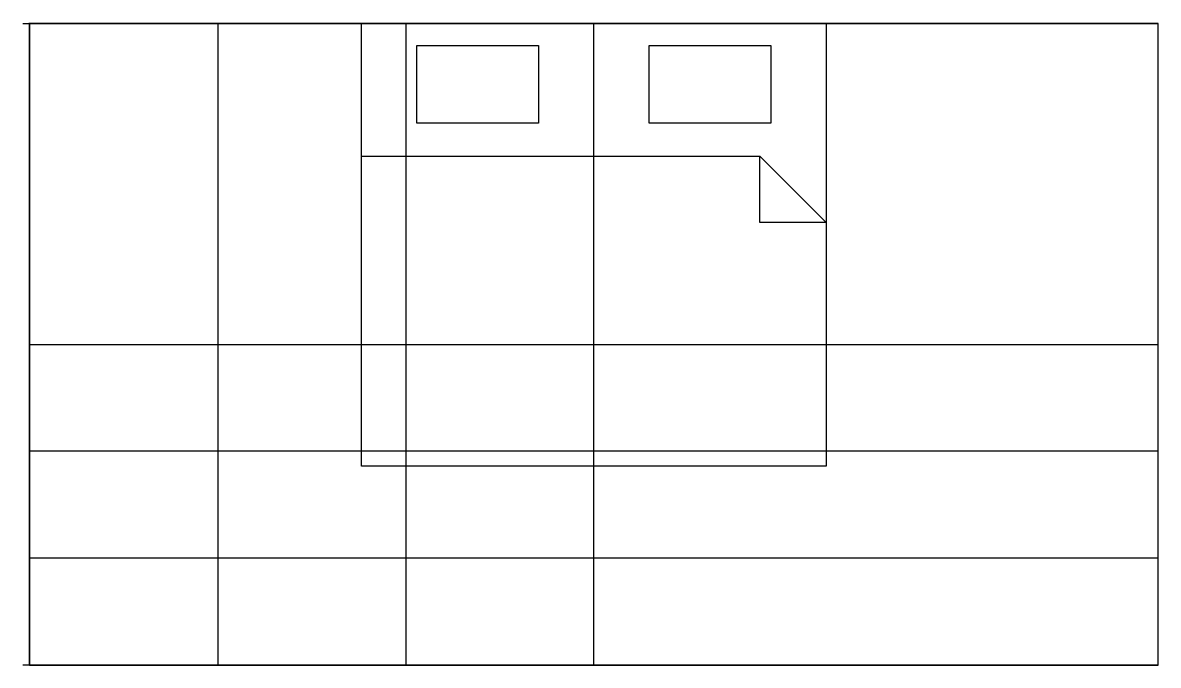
# Model space of a CAD drawing. Extents: x -31 to 5100, y -2900 to 3.
import ezdxf

# ---------------------------------------------------------------- set-up
doc = ezdxf.new("R2010")
doc.units = 0
doc.layers.get('0').update_dxf_attribs({"linetype": 'CONTINUOUS'})

msp = doc.modelspace()

# ---------------------------------------------------------------- linework, layer by layer
at = {"linetype": 'CONTINUOUS'}
for p, q in [((-31.07, 0), (5100, 0)), ((0, -2900), (0, 3.19)), ((5100, 0), (0, 0)), ((0, -2900), (0, 0)), ((0, 0), (0, -2900)), ((5100, 0), (0, 0)), ((850, 0), (850, -2900)), ((1500, -2000), (1500, 0)), ((1500, 0), (3600, 0)), ((1700, 0), (1700, -2900)), ((2550, -2900), (2550, 0)), ((3600, 0), (3600, -2000)), ((5100, -2900), (5100, 0)), ((5100, -2900), (5100, 0)), ((1750, -450), (1750, -100)), ((1750, -100), (2300, -100)), ((2300, -100), (2300, -450)), ((2800, -450), (2800, -100)), ((2800, -100), (3350, -100)), ((3350, -100), (3350, -450)), ((2300, -450), (1750, -450)), ((3350, -450), (2800, -450)), ((1500, -600), (3300, -600)), ((3300, -900), (3300, -600)), ((3300, -600), (3600, -900)), ((3600, -900), (3300, -900)), ((0, -1450), (5100, -1450)), ((5100, -1933.33), (0, -1933.33)), ((3600, -2000), (1500, -2000)), ((5100, -2416.67), (0, -2416.67)), ((5100, -2900), (-31.07, -2900)), ((5100, -2900), (0, -2900)), ((0, -2900), (5100, -2900))]:
    msp.add_line(p, q, dxfattribs=at)

doc.saveas('drawing.dxf')
